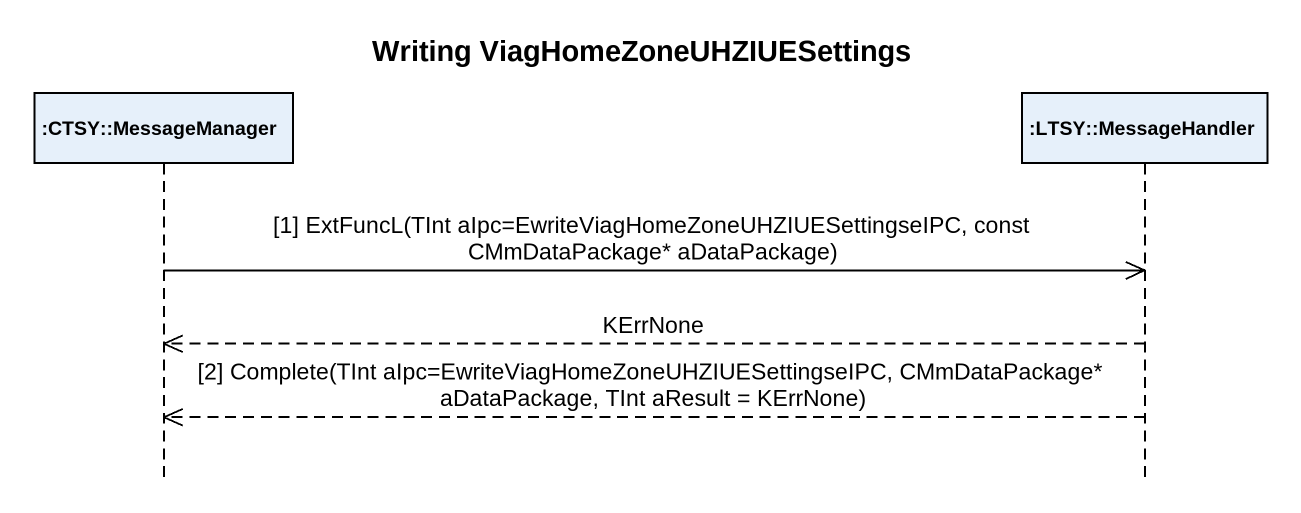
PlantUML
@startuml
title Writing ViagHomeZoneUHZIUESettings
hide footbox
participant ":CTSY::MessageManager" as CTSY_MessageManager
participant ":LTSY::MessageHandler" as LTSY_MessageHandler

CTSY_MessageManager ->> LTSY_MessageHandler : [1] ExtFuncL(TInt aIpc=EwriteViagHomeZoneUHZIUESettingseIPC, const CMmDataPackage* aDataPackage)
LTSY_MessageHandler -->> CTSY_MessageManager : KErrNone
LTSY_MessageHandler -->> CTSY_MessageManager : [2] Complete(TInt aIpc=EwriteViagHomeZoneUHZIUESettingseIPC, CMmDataPackage* aDataPackage, TInt aResult = KErrNone)
@enduml
